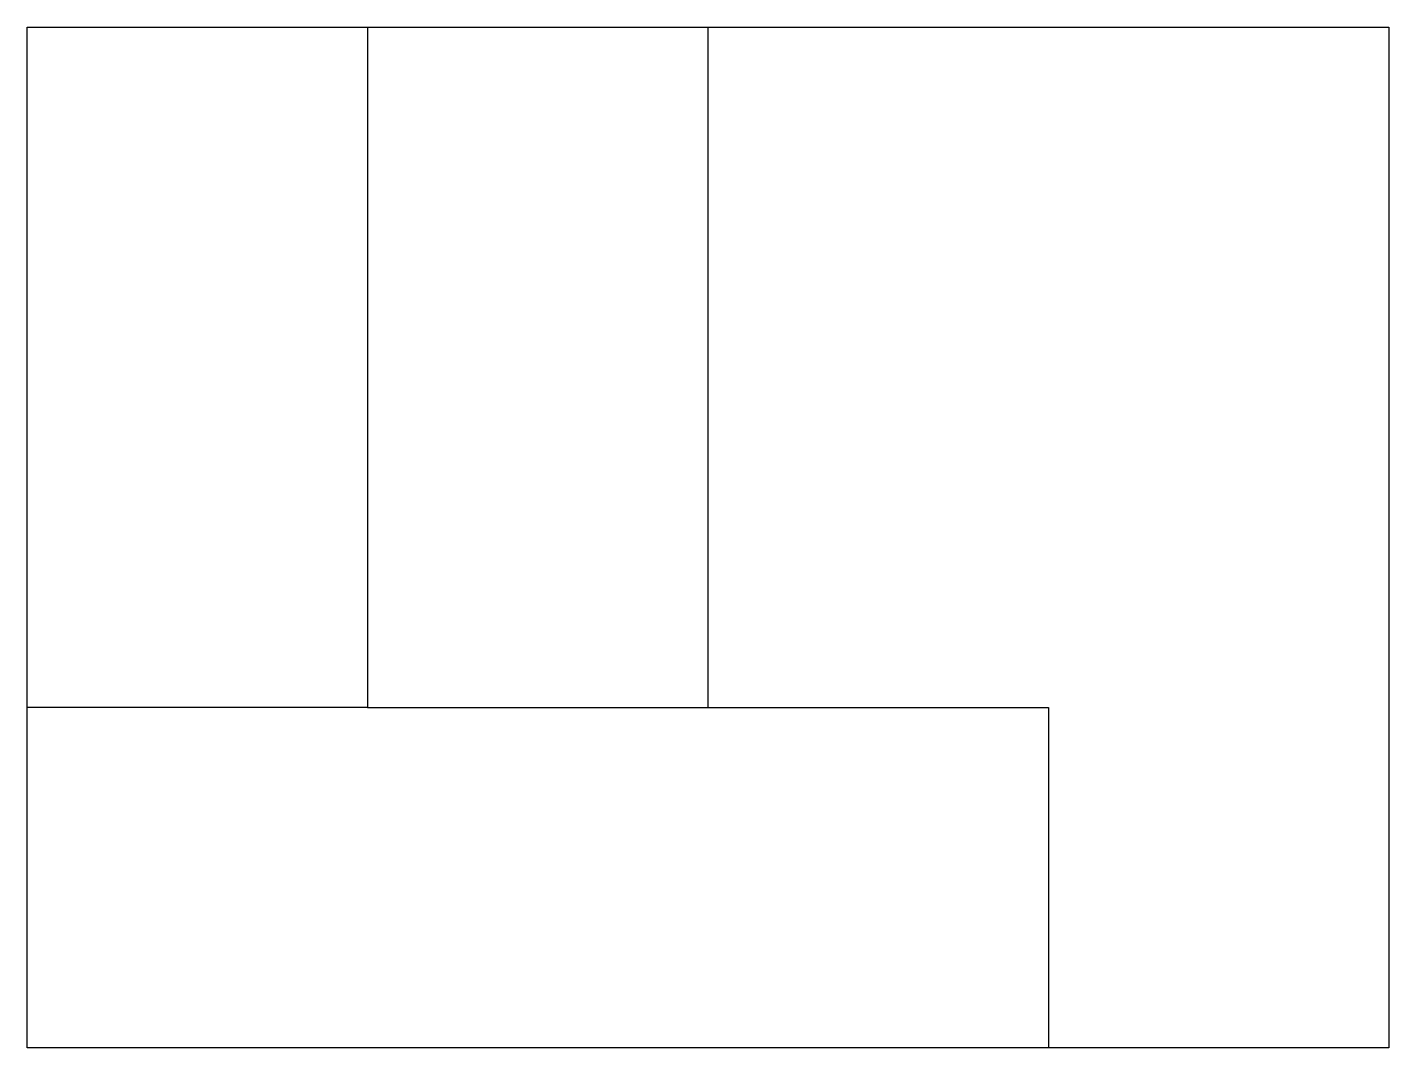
# Model space of a CAD drawing. Header units: millimetres. Extents: x -3000 to 3000, y -2250 to 2250.
import ezdxf

# ---------------------------------------------------------------- set-up
doc = ezdxf.new("R2010")
doc.units = ezdxf.units.MM
doc.layers.add('Sketch', color=7, linetype='CONTINUOUS')

msp = doc.modelspace()

# ---------------------------------------------------------------- linework, layer by layer
at = {"layer": 'Sketch'}
for p, q in [((-3000, 750), (-3000, 2250)), ((-3000, 2250), (-1500, 2250)), ((-1500, 2250), (-1500, -750)), ((-1500, 2250), (0, 2250)), ((0, -750), (0, 2250)), ((0, 2250), (1500, 2250)), ((1500, 2250), (3000, 2250)), ((3000, 2250), (3000, -2250)), ((-3000, -750), (-3000, 750)), ((-3000, -2250), (-3000, -750)), ((-1500, -750), (-3000, -750)), ((-1500, -750), (0, -750)), ((0, -750), (1500, -750)), ((1500, -750), (1500, -2250)), ((3000, -2250), (-3000, -2250))]:
    msp.add_line(p, q, dxfattribs=at)

doc.saveas('drawing.dxf')
